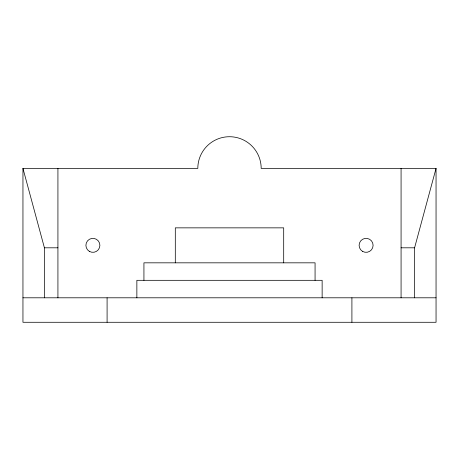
<?xml version="1.0" encoding="UTF-8"?>
<svg xmlns="http://www.w3.org/2000/svg" width="459" height="459" viewBox="0 0 459 459"><rect width="100%" height="100%" fill="white"/><g stroke="black" fill="none" stroke-linecap="round" stroke-linejoin="round"><path stroke-width="0.69" d="M414.586 297.799L414.586 247.808L436.05 168.401L261.182 168.401A31.682 31.682 0 0 0 229.5 136.719A31.682 31.682 0 0 0 197.818 168.401L22.95 168.401L22.95 322.281L436.05 322.281L436.05 168.401M22.95 168.401L44.414 247.808L57.926 247.808M401.074 247.808L414.586 247.808M22.95 297.799L436.05 297.799M401.074 168.401L401.074 297.799M351.91 297.799L351.91 322.281M322.138 297.799L322.138 280.317L136.862 280.317L136.862 297.799M315.069 280.317L315.069 262.829L143.931 262.829L143.931 280.317M283.696 262.829L283.696 227.853L175.304 227.853L175.304 262.829M107.09 297.799L107.09 322.281M57.926 168.401L57.926 297.799M44.414 247.808L44.414 297.799M362.604 251.4A6.994 6.994 0 0 0 373.098 245.341A6.994 6.994 0 0 0 362.604 239.282A6.994 6.994 0 0 0 362.604 251.4M89.402 251.4A6.994 6.994 0 0 0 99.89 245.341A6.994 6.994 0 0 0 89.402 239.282A6.994 6.994 0 0 0 89.402 251.4"/></g></svg>
